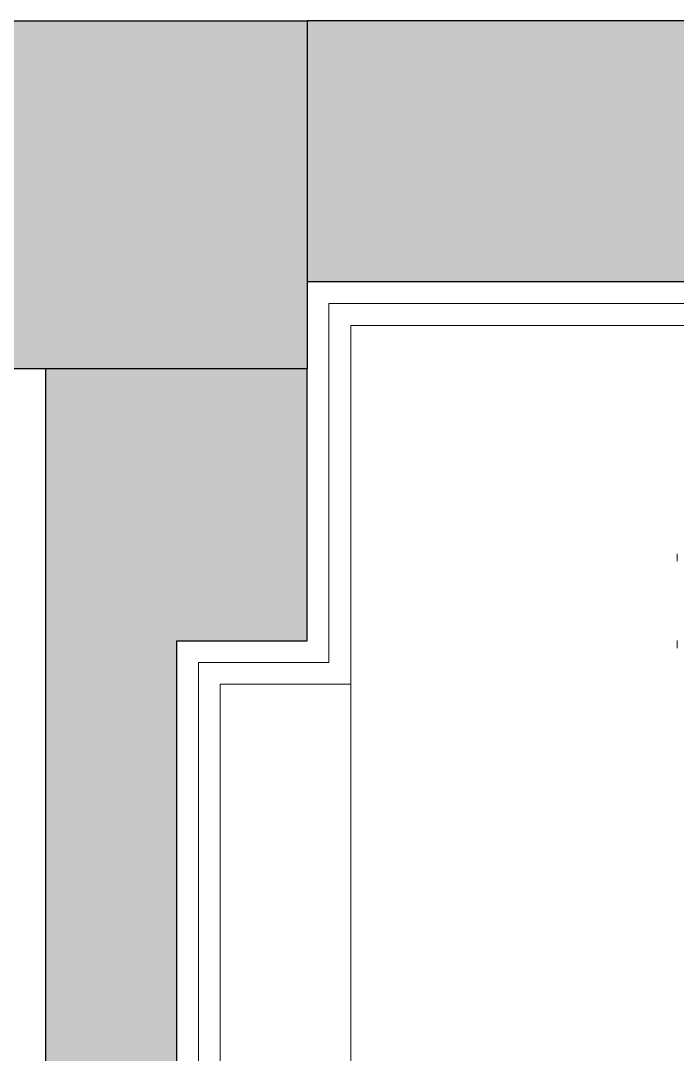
# Model space of a CAD drawing. Header units: inches. Extents: x 211391 to 214260, y -106888 to -102532.
# Drawn here: x 213399.02 to 213421.64, y -105794.03 to -105758.4 of the extents above; entities that cross this region are included whole.
import ezdxf

# ---------------------------------------------------------------- set-up
doc = ezdxf.new("R2010")
doc.units = ezdxf.units.IN
doc.header["$MEASUREMENT"] = 0
doc.linetypes.add('0226--P-00-GA 18.02.10$0$DASH', pattern=[0.35, 0.25, -0.1])
for name, color, linetype, lineweight in [('BEAM', 90, '0226--P-00-GA 18.02.10$0$DASH', 25), ('FIXTURES', 8, 'Continuous', 9), ('HATCH', 251, 'Continuous', 13), ('STONE', 1, 'Continuous', 18), ('WALL', 5, 'Continuous', 25)]:
    doc.layers.add(name, color=color, linetype=linetype, lineweight=lineweight)
doc.layers.add('COLUMN', color=6, linetype='Continuous')
doc.layers.get('BEAM').off()

# ---------------------------------------------------------------- blocks, each defined once
blk = doc.blocks.new('ETJHTEj')
at = {"layer": 'FIXTURES', "color": 252, "extrusion": (-2.05085e-07, 7.76119e-08, 1)}
for p, q in [((1162.103, 548.62, 0), (1162.103, 548.881, 0)), ((1162.103, 545.625, 0), (1162.103, 545.886, 0))]:
    blk.add_line(p, q, dxfattribs=at)
blk = doc.blocks.new('79')
at = {"layer": 'COLUMN', "ltscale": 20, "true_color": 0xdd22ba}
h = blk.add_hatch(color=212, dxfattribs=at)
h.dxf.hatch_style = 1
h.paths.add_polyline_path([(213384.888, -103912.041), (213408.888, -103912.041), (213408.888, -103900.041), (213384.888, -103900.041)])
at = {"layer": 'COLUMN', "ltscale": 20}
blk.add_lwpolyline([(213408.888, -103912.041), (213384.888, -103912.041), (213384.888, -103900.041), (213408.888, -103900.041)], close=True, dxfattribs=at)

msp = doc.modelspace()

# ---------------------------------------------------------------- hatches: boundary and pattern name
at = {"layer": 'HATCH', "ltscale": 15}
h = msp.add_hatch(color=256, dxfattribs=at)
h.dxf.hatch_style = 1
h.paths.add_polyline_path([(213461.389, -105758.405), (213408.888, -105758.405), (213408.888, -105767.405), (213461.389, -105767.405)])
h = msp.add_hatch(color=256, dxfattribs=at)
h.dxf.hatch_style = 1
h.paths.add_polyline_path([(213456.138, -105867.905), (213456.138, -105863.405), (213408.888, -105863.405), (213408.888, -105854.161), (213404.388, -105854.161), (213404.388, -105779.773), (213408.888, -105779.773), (213408.888, -105770.405), (213399.888, -105770.405), (213399.888, -105965.405), (213408.888, -105965.405), (213408.888, -105867.905)])

# ---------------------------------------------------------------- linework, layer by layer
at = {"layer": 'STONE'}
for p, q in [((213409.638, -105780.523), (213409.638, -105768.155)), ((213410.388, -105781.273), (213410.388, -105768.905)), ((213409.638, -105780.523), (213405.138, -105780.523)), ((213405.138, -105780.523), (213405.138, -105853.411)), ((213410.388, -105781.273), (213405.888, -105781.273)), ((213405.888, -105781.273), (213405.888, -105852.661)), ((213410.388, -105781.273), (213410.388, -105852.661))]:
    msp.add_line(p, q, dxfattribs=at)
for points in [[(213460.639, -105767.405), (213460.639, -105768.155), (213457.639, -105768.155), (213457.639, -105793.655), (213451.639, -105793.655), (213451.639, -105768.155), (213409.638, -105768.155)], [(213461.389, -105767.405), (213461.389, -105768.905), (213458.389, -105768.905), (213458.389, -105794.405), (213450.889, -105794.405), (213450.889, -105768.905), (213410.388, -105768.905)]]:
    msp.add_lwpolyline(points, dxfattribs=at)
at = {"layer": 'WALL', "ltscale": 20}
for p, q in [((213461.389, -105758.405), (213408.888, -105758.405)), ((213461.389, -105767.405), (213408.888, -105767.405)), ((213399.888, -105965.405), (213399.888, -105770.405)), ((213408.888, -105779.773), (213408.888, -105770.405))]:
    msp.add_line(p, q, dxfattribs=at)
at = {"layer": 'WALL', "ltscale": 25}
for q in [(213408.888, -105779.773), (213404.388, -105854.161)]:
    msp.add_line((213404.388, -105779.773), q, dxfattribs=at)

# ---------------------------------------------------------------- block references
at = {"layer": 'BEAM'}
msp.add_blockref('79', (0, -1858.364), dxfattribs=at)
at = {"layer": 'FIXTURES', "rotation": 180}
msp.add_blockref('ETJHTEj', (214583.741, -105231.152), dxfattribs=at)

doc.saveas('drawing.dxf')
